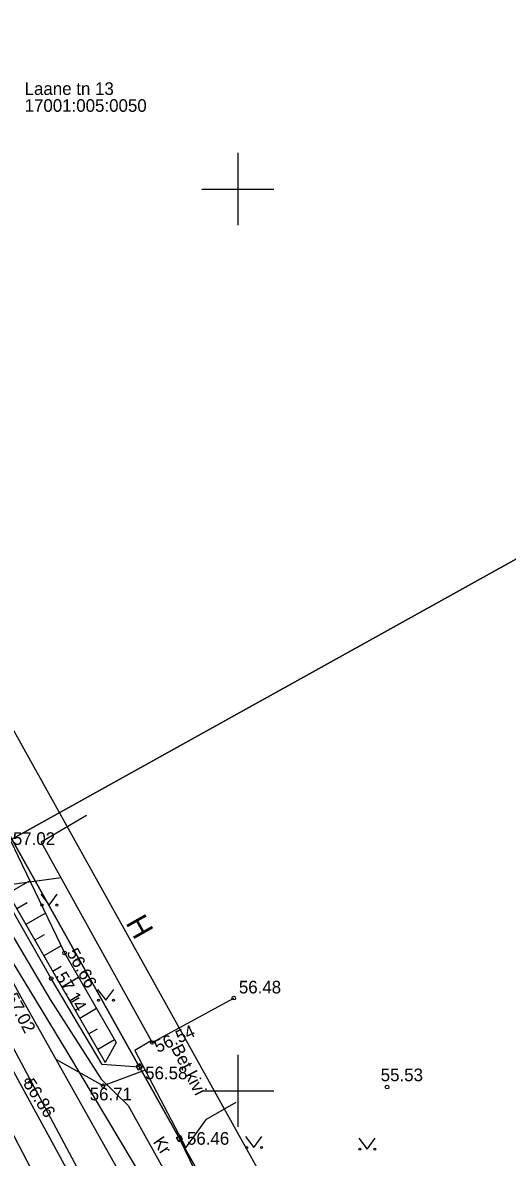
# Model space of a CAD drawing. Extents: x 640448 to 640666, y 6456198 to 6456385.
# Drawn here: x 640538.1 to 640564.9, y 6456246.3 to 6456309.2 of the extents above; entities that cross this region are included whole.
import ezdxf

# ---------------------------------------------------------------- set-up
doc = ezdxf.new("R2010")
doc.units = 0
for name, color, linetype in [('AED', 7, 'Continuous'), ('HALJASTUS', 7, 'Continuous'), ('HOONE', 7, 'Continuous'), ('KORGUS-EH2000', 7, 'Continuous'), ('KTRASS', 7, 'Continuous'), ('MOOTKORG-EH2000', 7, 'Continuous'), ('MOOTMPUNKT', 7, 'Continuous'), ('MOOTPIIR', 7, 'Continuous'), ('PIIR', 7, 'Continuous'), ('RELJEEF', 7, 'Continuous'), ('SIOHULIIN', 7, 'Continuous'), ('SITRASS', 7, 'Continuous'), ('TEE', 7, 'Continuous'), ('VORK', 7, 'Continuous'), ('VTRASS', 7, 'Continuous')]:
    doc.layers.add(name, color=color, linetype=linetype)

msp = doc.modelspace()

# ---------------------------------------------------------------- linework, layer by layer
at = {"layer": 'AED'}
for p, q in [((640544.571, 6456251.488), (640544.354, 6456251.365)), ((640544.354, 6456251.365), (640544.477, 6456251.148)), ((640544.694, 6456251.271), (640544.477, 6456251.148)), ((640544.571, 6456251.488), (640544.694, 6456251.271)), ((640546.599, 6456247.407), (640546.816, 6456247.53)), ((640546.722, 6456247.19), (640546.599, 6456247.407)), ((640546.722, 6456247.19), (640546.939, 6456247.313)), ((640546.939, 6456247.313), (640546.816, 6456247.53))]:
    msp.add_line(p, q, dxfattribs=at)
for points in [[(640544.524, 6456251.318), (640542.48, 6456251.452), (640539.65, 6456256.223), (640535.794, 6456262.992), (640537.472, 6456263.973)], [(640561.4, 6456220.579), (640556.598, 6456229.353), (640552.397, 6456236.648), (640549.072, 6456242.595), (640546.769, 6456247.36)]]:
    msp.add_lwpolyline(points, dxfattribs=at)
at = {"layer": 'HALJASTUS'}
for p, q in [((640539.079, 6456260.907), (640539.542, 6456260.3)), ((640539.542, 6456260.3), (640539.988, 6456260.907)), ((640542.212, 6456255.623), (640542.675, 6456255.017)), ((640542.675, 6456255.017), (640543.121, 6456255.623)), ((640550.426, 6456247.467), (640550.889, 6456246.86)), ((640550.889, 6456246.86), (640551.335, 6456247.467)), ((640556.702, 6456247.373), (640557.165, 6456246.766)), ((640557.165, 6456246.766), (640557.611, 6456247.373))]:
    msp.add_line(p, q, dxfattribs=at)
for centre in [(640539.141, 6456260.3), (640539.97, 6456260.3), (640542.274, 6456255.017), (640543.103, 6456255.017), (640550.488, 6456246.86), (640551.317, 6456246.86), (640556.764, 6456246.766), (640557.593, 6456246.766)]:
    msp.add_circle(centre, 0.055, dxfattribs=at)
at = {"layer": 'HOONE'}
msp.add_lwpolyline([(640541.604, 6456265.273), (640539.104, 6456263.784), (640545.256, 6456252.677), (640549.776, 6456255.141)], dxfattribs=at)
at = {"layer": 'KORGUS-EH2000'}
for centre, radius in [((640540.392, 6456257.644), 0.1), ((640539.65, 6456256.223), 0.1), ((640549.776, 6456255.141), 0.1), ((640545.256, 6456252.677), 0.1), ((640544.524, 6456251.318), 0.125), ((640538.347, 6456250.542), 0.125), ((640542.526, 6456250.277), 0.1), ((640558.274, 6456250.206), 0.1), ((640546.769, 6456247.36), 0.125)]:
    msp.add_circle(centre, radius, dxfattribs=at)
at = {"layer": 'KTRASS'}
msp.add_line((640532.697, 6456259.947), (640545.738, 6456236.108), dxfattribs=at)
at = {"layer": 'MOOTMPUNKT'}
for centre in [(640544.524, 6456251.318), (640538.347, 6456250.542), (640546.769, 6456247.36)]:
    msp.add_circle(centre, 0.125, dxfattribs=at)
at = {"layer": 'MOOTPIIR'}
msp.add_lwpolyline([(640514.2, 6456333.67), (640491.942, 6456320.196), (640545.698, 6456221.85), (640560.172, 6456229.383), (640536.046, 6456272.691), (640508.254, 6456318.987), (640519.068, 6456325.682)], close=True, dxfattribs=at)
at = {"layer": 'PIIR'}
for points in [[(640470.88, 6456359.97), (640480.22, 6456367.12), (640488.84, 6456351.54), (640503.15, 6456325.71), (640564.44, 6456361.57), (640568.55, 6456355.58), (640550.65, 6456346.55), (640506.33, 6456319.96), (640537.47, 6456263.95), (640567.46, 6456210.39), (640556.44, 6456205.46), (640536.35, 6456244.63), (640520.77, 6456273.27), (640519.22, 6456272.63), (640497.12, 6456312.82), (640486.27, 6456333.38)], [(640506.33, 6456319.96), (640550.65, 6456346.55), (640580.24, 6456299.52), (640588.37, 6456303.36), (640592.94, 6456294.77), (640537.47, 6456263.95)], [(640571.63, 6456209.81), (640567.46, 6456210.39), (640537.47, 6456263.95), (640592.94, 6456294.77), (640626.25, 6456232.07)]]:
    msp.add_lwpolyline(points, close=True, dxfattribs=at)
at = {"layer": 'RELJEEF'}
for p, q in [((640535.994, 6456263.114), (640542.65, 6456251.57)), ((640538.461, 6456261.65), (640537.243, 6456260.948)), ((640538.319, 6456260.414), (640537.742, 6456260.081)), ((640539.332, 6456259.844), (640538.242, 6456259.215)), ((640539.254, 6456258.645), (640538.741, 6456258.349)), ((640540.202, 6456258.037), (640539.241, 6456257.483)), ((640540.207, 6456256.885), (640539.74, 6456256.616)), ((640541.173, 6456256.288), (640540.24, 6456255.75)), ((640541.205, 6456255.152), (640540.739, 6456254.884)), ((640542.171, 6456254.555), (640541.239, 6456254.017)), ((640542.204, 6456253.42), (640541.738, 6456253.151)), ((640543.169, 6456252.822), (640542.238, 6456252.285))]:
    msp.add_line(p, q, dxfattribs=at)
msp.add_lwpolyline([(640537.338, 6456263.981), (640540.392, 6456257.644), (640543.247, 6456252.686), (640542.65, 6456251.57)], dxfattribs=at)
at = {"layer": 'SIOHULIIN'}
msp.add_line((640540.2, 6456261.806), (640522.964, 6456259.511), dxfattribs=at)
at = {"layer": 'SITRASS'}
for points in [[(640499.166, 6456326.095), (640504.096, 6456318.694), (640506.893, 6456312.981), (640510.996, 6456304.392), (640515.774, 6456297.334), (640520.32, 6456290.582), (640523.659, 6456283.837), (640528.196, 6456274.413), (640533.328, 6456263.996), (640535.755, 6456259.995), (640540.56, 6456252.11), (640547.78, 6456239.991), (640555.115, 6456227.695), (640559.337, 6456220.304)], [(640535.81, 6456261.465), (640539.599, 6456255.057), (640542.415, 6456250.654), (640543.917, 6456249.178), (640546.39, 6456244.733), (640550.278, 6456237.556), (640557.007, 6456226.66), (640559.765, 6456221.58), (640560.211, 6456220.605)]]:
    msp.add_lwpolyline(points, dxfattribs=at)
at = {"layer": 'TEE'}
for points in [[(640557.032, 6456220.481), (640554.381, 6456225.195), (640548.588, 6456236.014), (640543.424, 6456245.511), (640537.898, 6456255.366), (640532.887, 6456264.488), (640526.415, 6456277.486), (640523.864, 6456282.475), (640518.009, 6456292.662), (640511.323, 6456303.894), (640504.887, 6456315.176)], [(640526.075, 6456267.988), (640529.591, 6456262.429), (640534.563, 6456253.248), (640539.686, 6456243.461), (640544.844, 6456234.138), (640550.659, 6456222.891), (640552.085, 6456220.013)], [(640545.159, 6456252.761), (640544.289, 6456252.237), (640547.12, 6456246.837), (640548.254, 6456248.419), (640549.916, 6456249.372)], [(640544.863, 6456251.142), (640542.526, 6456250.277), (640539.935, 6456251.732)]]:
    msp.add_lwpolyline(points, dxfattribs=at)
at = {"layer": 'VORK'}
for p, q in [((640550, 6456302), (640550, 6456298)), ((640548, 6456300), (640552, 6456300)), ((640550, 6456252), (640550, 6456248)), ((640548, 6456250), (640552, 6456250))]:
    msp.add_line(p, q, dxfattribs=at)
at = {"layer": 'VTRASS'}
msp.add_lwpolyline([(640533.255, 6456260.381), (640545.955, 6456236.622)], dxfattribs=at)

# ---------------------------------------------------------------- texts
at = {"layer": 'HOONE'}
msp.add_text('H', height=1.2, rotation=299.52445, dxfattribs=at).set_placement((640543.755, 6456259.315))
at = {"layer": 'KORGUS-EH2000'}
for s, p in [('57.02', (640537.527, 6456263.634)), ('56.48', (640550.057, 6456255.399)), ('56.58', (640544.862, 6456250.64)), ('55.53', (640557.922, 6456250.533)), ('56.71', (640541.785, 6456249.47)), ('56.46', (640547.179, 6456247.01))]:
    msp.add_text(s, height=0.7, dxfattribs=at).set_placement(p)
for s, rotation, p in [('56.66', 298.84806, (640540.481, 6456257.666)), ('57.14', 300.71283, (640539.855, 6456256.333)), ('57.02', 297.9915, (640537.107, 6456255.196)), ('56.54', 24.21818, (640545.557, 6456252.089)), ('56.86', 303.37105, (640538.063, 6456250.392))]:
    msp.add_text(s, height=0.7, rotation=rotation, dxfattribs=at).set_placement(p)
at = {"layer": 'MOOTKORG-EH2000'}
for s, p in [('56.58', (640544.524, 6456251.308)), ('56.86', (640538.347, 6456250.532)), ('56.46', (640546.769, 6456247.35))]:
    msp.add_text(s, height=0.02, dxfattribs=at).set_placement(p)
at = {"layer": 'PIIR'}
for s, p in [('Laane tn 13', (640538.179, 6456305.215)), ('17001:005:0050', (640538.179, 6456304.28))]:
    msp.add_text(s, height=0.7, dxfattribs=at).set_placement(p)
at = {"layer": 'TEE'}
for s, rotation, p in [('Bet kivi', 297.33203, (640546.282, 6456252.357)), ('Kr', 303.89306, (640545.265, 6456247.167))]:
    msp.add_text(s, height=0.7, rotation=rotation, dxfattribs=at).set_placement(p)

doc.saveas('drawing.dxf')
